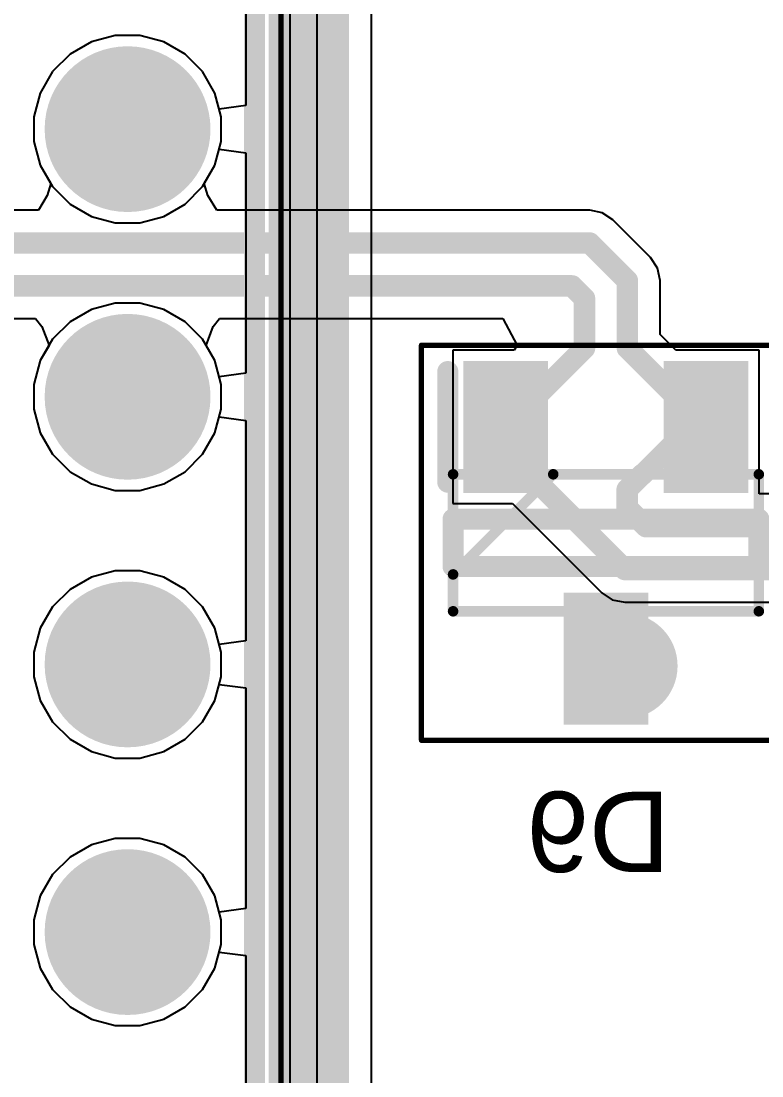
# Model space of a CAD drawing. Header units: inches. Extents: x 2.95 to 6.74, y 1.23 to 4.83.
# Drawn here: x 3.4036 to 3.6802, y 2.4478 to 2.8419 of the extents above; entities that cross this region are included whole.
import ezdxf

# ---------------------------------------------------------------- set-up
doc = ezdxf.new("R2010")
doc.units = ezdxf.units.IN
doc.header["$MEASUREMENT"] = 0
for name, color, linetype in [('Bottom 3D Body', 56, 'Continuous'), ('Bottom Layer', 5, 'Continuous'), ('Bottom Overlay', 54, 'Continuous'), ('Bottom Paste', 16, 'Continuous'), ('Bottom Solder', 6, 'Continuous'), ('GND', 76, 'Continuous'), ('Mechanical 15', 56, 'Continuous'), ('Multi-Layer', 9, 'Continuous'), ('Pad Holes', 156, 'Continuous'), ('PWR', 16, 'Continuous'), ('Top 3D Body', 56, 'Continuous'), ('Top Layer', 1, 'Continuous'), ('Top Overlay', 2, 'Continuous'), ('Top Solder', 216, 'Continuous'), ('Via Holes', 16, 'Continuous')]:
    doc.layers.add(name, color=color, linetype=linetype)
doc.styles.add('Arial', font='', dxfattribs={"height": 0.2})
doc.styles.get('Arial').set_extended_font_data('Arial')

# ---------------------------------------------------------------- blocks, each defined once
blk = doc.blocks.new('SAMTEC_ESQ_126_39_G_D_5')
at = {"layer": 'Bottom Layer'}
h = blk.add_hatch(color=5, dxfattribs=at)
edge = h.paths.add_edge_path()
edge.add_arc((-1, 0.1), 0.02697, 0, 360)
h = blk.add_hatch(color=5, dxfattribs=at)
edge = h.paths.add_edge_path()
edge.add_arc((-0.9, 0.1), 0.02697, 0, 360)
h = blk.add_hatch(color=5, dxfattribs=at)
edge = h.paths.add_edge_path()
edge.add_arc((-0.8, 0.1), 0.02697, 0, 360)
h = blk.add_hatch(color=5, dxfattribs=at)
edge = h.paths.add_edge_path()
edge.add_arc((-0.7, 0.1), 0.02697, 0, 360)
at = {"layer": 'Bottom Solder'}
h = blk.add_hatch(color=6, dxfattribs=at)
edge = h.paths.add_edge_path()
edge.add_arc((-1, 0.1), 0.03097, 0, 360)
h = blk.add_hatch(color=6, dxfattribs=at)
edge = h.paths.add_edge_path()
edge.add_arc((-0.9, 0.1), 0.03097, 0, 360)
h = blk.add_hatch(color=6, dxfattribs=at)
edge = h.paths.add_edge_path()
edge.add_arc((-0.8, 0.1), 0.03097, 0, 360)
h = blk.add_hatch(color=6, dxfattribs=at)
edge = h.paths.add_edge_path()
edge.add_arc((-0.7, 0.1), 0.03097, 0, 360)
at = {"layer": 'GND'}
h = blk.add_hatch(color=76, dxfattribs=at)
edge = h.paths.add_edge_path()
edge.add_arc((-1, 0.1), 0.03008, 0, 360)
h = blk.add_hatch(color=76, dxfattribs=at)
edge = h.paths.add_edge_path()
edge.add_arc((-0.9, 0.1), 0.03008, 0, 360)
h = blk.add_hatch(color=76, dxfattribs=at)
edge = h.paths.add_edge_path()
edge.add_arc((-0.8, 0.1), 0.03008, 0, 360)
h = blk.add_hatch(color=76, dxfattribs=at)
edge = h.paths.add_edge_path()
edge.add_arc((-0.7, 0.1), 0.03008, 0, 360)
at = {"layer": 'Multi-Layer'}
h = blk.add_hatch(color=9, dxfattribs=at)
edge = h.paths.add_edge_path()
edge.add_arc((-1, 0.1), 0.02697, 0, 360)
h = blk.add_hatch(color=9, dxfattribs=at)
edge = h.paths.add_edge_path()
edge.add_arc((-0.9, 0.1), 0.02697, 0, 360)
h = blk.add_hatch(color=9, dxfattribs=at)
edge = h.paths.add_edge_path()
edge.add_arc((-0.8, 0.1), 0.02697, 0, 360)
h = blk.add_hatch(color=9, dxfattribs=at)
edge = h.paths.add_edge_path()
edge.add_arc((-0.7, 0.1), 0.02697, 0, 360)
at = {"layer": 'Pad Holes'}
h = blk.add_hatch(color=7, dxfattribs=at)
edge = h.paths.add_edge_path()
edge.add_arc((-1, 0.1), 0.02008, 0, 360)
h = blk.add_hatch(color=7, dxfattribs=at)
edge = h.paths.add_edge_path()
edge.add_arc((-0.9, 0.1), 0.02008, 0, 360)
h = blk.add_hatch(color=7, dxfattribs=at)
edge = h.paths.add_edge_path()
edge.add_arc((-0.8, 0.1), 0.02008, 0, 360)
h = blk.add_hatch(color=7, dxfattribs=at)
edge = h.paths.add_edge_path()
edge.add_arc((-0.7, 0.1), 0.02008, 0, 360)
at = {"layer": 'PWR'}
h = blk.add_hatch(color=16, dxfattribs=at)
edge = h.paths.add_edge_path()
edge.add_arc((-1, 0.1), 0.03008, 0, 360)
h = blk.add_hatch(color=16, dxfattribs=at)
edge = h.paths.add_edge_path()
edge.add_arc((-0.9, 0.1), 0.03008, 0, 360)
h = blk.add_hatch(color=16, dxfattribs=at)
edge = h.paths.add_edge_path()
edge.add_arc((-0.8, 0.1), 0.03008, 0, 360)
h = blk.add_hatch(color=16, dxfattribs=at)
edge = h.paths.add_edge_path()
edge.add_arc((-0.7, 0.1), 0.03008, 0, 360)
at = {"layer": 'Top Layer'}
h = blk.add_hatch(color=1, dxfattribs=at)
edge = h.paths.add_edge_path()
edge.add_arc((-1, 0.1), 0.02697, 0, 360)
h = blk.add_hatch(color=1, dxfattribs=at)
edge = h.paths.add_edge_path()
edge.add_arc((-0.9, 0.1), 0.02697, 0, 360)
h = blk.add_hatch(color=1, dxfattribs=at)
edge = h.paths.add_edge_path()
edge.add_arc((-0.8, 0.1), 0.02697, 0, 360)
h = blk.add_hatch(color=1, dxfattribs=at)
edge = h.paths.add_edge_path()
edge.add_arc((-0.7, 0.1), 0.02697, 0, 360)
at = {"layer": 'Top Solder'}
h = blk.add_hatch(color=216, dxfattribs=at)
edge = h.paths.add_edge_path()
edge.add_arc((-1, 0.1), 0.03097, 0, 360)
h = blk.add_hatch(color=216, dxfattribs=at)
edge = h.paths.add_edge_path()
edge.add_arc((-0.9, 0.1), 0.03097, 0, 360)
h = blk.add_hatch(color=216, dxfattribs=at)
edge = h.paths.add_edge_path()
edge.add_arc((-0.8, 0.1), 0.03097, 0, 360)
h = blk.add_hatch(color=216, dxfattribs=at)
edge = h.paths.add_edge_path()
edge.add_arc((-0.7, 0.1), 0.03097, 0, 360)
at = {"layer": 'Mechanical 15'}
blk.add_lwpolyline([(0.06988, 0.15728, 0.00197, 0.00197, 0), (-2.56988, 0.15728, 0.00197, 0.00197, 0)], format="xyseb", dxfattribs=at)
at = {"layer": 'Top 3D Body'}
blk.add_lwpolyline([(0.06004, 0.14744, 0.00394, 0.00394, 0), (-2.56004, 0.14744, 0.00394, 0.00394, 0)], format="xyseb", dxfattribs=at)
blk.add_lwpolyline([(0.06004, 0.14744, 0.00394, 0.00394, 0), (-2.56004, 0.14744, 0.00394, 0.00394, 0)], format="xyseb", dxfattribs=at)
at = {"layer": 'Top Overlay'}
blk.add_lwpolyline([(0.06004, 0.14744, 0.00787, 0.00787, 0), (-2.56004, 0.14744, 0.00787, 0.00787, 0)], format="xyseb", dxfattribs=at)
blk = doc.blocks.new('SOT95P230X110_3N_B_108')
at = {"layer": 'Bottom Layer'}
for points in [[(-0.06398, 0.04921), (-0.02264, 0.04921), (-0.02264, 0.02559), (-0.06398, 0.02559)], [(0.02264, 0.01181), (0.06398, 0.01181), (0.06398, -0.01181), (0.02264, -0.01181)], [(-0.06398, -0.02559), (-0.02264, -0.02559), (-0.02264, -0.04921), (-0.06398, -0.04921)]]:
    blk.add_hatch(color=5, dxfattribs=at).paths.add_polyline_path(points)
at = {"layer": 'Bottom Paste'}
for points in [[(-0.06398, 0.04921), (-0.02264, 0.04921), (-0.02264, 0.02559), (-0.06398, 0.02559)], [(0.02264, 0.01181), (0.06398, 0.01181), (0.06398, -0.01181), (0.02264, -0.01181)], [(-0.06398, -0.02559), (-0.02264, -0.02559), (-0.02264, -0.04921), (-0.06398, -0.04921)]]:
    blk.add_hatch(color=16, dxfattribs=at).paths.add_polyline_path(points)
at = {"layer": 'Bottom Solder'}
for points in [[(-0.06798, 0.05321), (-0.01864, 0.05321), (-0.01864, 0.02159), (-0.06798, 0.02159)], [(0.01864, 0.01581), (0.06798, 0.01581), (0.06798, -0.01581), (0.01864, -0.01581)], [(-0.06798, -0.02159), (-0.01864, -0.02159), (-0.01864, -0.05321), (-0.06798, -0.05321)]]:
    blk.add_hatch(color=6, dxfattribs=at).paths.add_polyline_path(points)
at = {"layer": 'Bottom 3D Body'}
for points in [[(-0.02559, -0.05709, 0.00394, 0.00394, 0), (-0.02559, 0.05709, 0.00394, 0.00394, 0)], [(0.02559, 0.05709, 0.00394, 0.00394, 0), (-0.02559, 0.05709, 0.00394, 0.00394, 0)], [(0.02559, -0.05709, 0.00394, 0.00394, 0), (0.02559, 0.05709, 0.00394, 0.00394, 0)], [(0.01181, -0.05709, 0.00394, 0.00394, 0), (-0.02559, -0.01969, 0.00394, 0.00394, 0)], [(0.02559, -0.05709, 0.00394, 0.00394, 0), (-0.02559, -0.05709, 0.00394, 0.00394, 0)]]:
    blk.add_lwpolyline(points, format="xyseb", dxfattribs=at)
for points in [[(-0.02657, 0.05709, 0.00197, 0.00197, 1), (-0.02461, 0.05709, 0.00197, 0.00197, 1)], [(-0.02657, 0.05709, 0.00197, 0.00197, 1), (-0.02461, 0.05709, 0.00197, 0.00197, 1)], [(0.02461, 0.05709, 0.00197, 0.00197, 1), (0.02657, 0.05709, 0.00197, 0.00197, 1)], [(0.02461, 0.05709, 0.00197, 0.00197, 1), (0.02657, 0.05709, 0.00197, 0.00197, 1)], [(-0.02657, -0.01969, 0.00197, 0.00197, 1), (-0.02461, -0.01969, 0.00197, 0.00197, 1)], [(-0.02657, -0.05709, 0.00197, 0.00197, 1), (-0.02461, -0.05709, 0.00197, 0.00197, 1)], [(-0.02657, -0.05709, 0.00197, 0.00197, 1), (-0.02461, -0.05709, 0.00197, 0.00197, 1)], [(0.01083, -0.05709, 0.00197, 0.00197, 1), (0.0128, -0.05709, 0.00197, 0.00197, 1)], [(0.02461, -0.05709, 0.00197, 0.00197, 1), (0.02657, -0.05709, 0.00197, 0.00197, 1)], [(0.02461, -0.05709, 0.00197, 0.00197, 1), (0.02657, -0.05709, 0.00197, 0.00197, 1)]]:
    blk.add_lwpolyline(points, format="xyseb", close=True, dxfattribs=at)
at = {"layer": 'Bottom Overlay'}
for points in [[(-0.00886, -0.05709, 0.00787, 0.00787, 0), (-0.00886, 0.05709, 0.00787, 0.00787, 0)], [(0.00886, 0.05709, 0.00787, 0.00787, 0), (-0.00886, 0.05709, 0.00787, 0.00787, 0)], [(0.00886, -0.05709, 0.00787, 0.00787, 0), (0.00886, 0.05709, 0.00787, 0.00787, 0)], [(-0.02264, -0.05906, 0.00787, 0.00787, 0), (-0.06398, -0.05906, 0.00787, 0.00787, 0)], [(0.00886, -0.05709, 0.00787, 0.00787, 0), (-0.00886, -0.05709, 0.00787, 0.00787, 0)]]:
    blk.add_lwpolyline(points, format="xyseb", dxfattribs=at)
for points in [[(-0.01083, 0.05709, 0.00394, 0.00394, 1), (-0.00689, 0.05709, 0.00394, 0.00394, 1)], [(-0.01083, 0.05709, 0.00394, 0.00394, 1), (-0.00689, 0.05709, 0.00394, 0.00394, 1)], [(0.00689, 0.05709, 0.00394, 0.00394, 1), (0.01083, 0.05709, 0.00394, 0.00394, 1)], [(0.00689, 0.05709, 0.00394, 0.00394, 1), (0.01083, 0.05709, 0.00394, 0.00394, 1)], [(-0.06594, -0.05906, 0.00394, 0.00394, 1), (-0.06201, -0.05906, 0.00394, 0.00394, 1)], [(-0.02461, -0.05906, 0.00394, 0.00394, 1), (-0.02067, -0.05906, 0.00394, 0.00394, 1)], [(-0.01083, -0.05709, 0.00394, 0.00394, 1), (-0.00689, -0.05709, 0.00394, 0.00394, 1)], [(-0.01083, -0.05709, 0.00394, 0.00394, 1), (-0.00689, -0.05709, 0.00394, 0.00394, 1)], [(0.00689, -0.05709, 0.00394, 0.00394, 1), (0.01083, -0.05709, 0.00394, 0.00394, 1)], [(0.00689, -0.05709, 0.00394, 0.00394, 1), (0.01083, -0.05709, 0.00394, 0.00394, 1)]]:
    blk.add_lwpolyline(points, format="xyseb", close=True, dxfattribs=at)
at = {"layer": 'Mechanical 15'}
for points in [[(-0.07382, -0.0689, 0.00197, 0.00197, 0), (-0.07382, 0.0689, 0.00197, 0.00197, 0)], [(0.07382, 0.0689, 0.00197, 0.00197, 0), (-0.07382, 0.0689, 0.00197, 0.00197, 0)], [(0.07382, -0.0689, 0.00197, 0.00197, 0), (0.07382, 0.0689, 0.00197, 0.00197, 0)], [(0.07382, -0.0689, 0.00197, 0.00197, 0), (-0.07382, -0.0689, 0.00197, 0.00197, 0)]]:
    blk.add_lwpolyline(points, format="xyseb", dxfattribs=at)
for points in [[(-0.07431, 0.0689, 0.000984, 0.000984, 1), (-0.07333, 0.0689, 0.000984, 0.000984, 1)], [(-0.07431, 0.0689, 0.000984, 0.000984, 1), (-0.07333, 0.0689, 0.000984, 0.000984, 1)], [(0.07333, 0.0689, 0.000984, 0.000984, 1), (0.07431, 0.0689, 0.000984, 0.000984, 1)], [(0.07333, 0.0689, 0.000984, 0.000984, 1), (0.07431, 0.0689, 0.000984, 0.000984, 1)], [(-0.07431, -0.0689, 0.000984, 0.000984, 1), (-0.07333, -0.0689, 0.000984, 0.000984, 1)], [(-0.07431, -0.0689, 0.000984, 0.000984, 1), (-0.07333, -0.0689, 0.000984, 0.000984, 1)], [(0.07333, -0.0689, 0.000984, 0.000984, 1), (0.07431, -0.0689, 0.000984, 0.000984, 1)], [(0.07333, -0.0689, 0.000984, 0.000984, 1), (0.07431, -0.0689, 0.000984, 0.000984, 1)]]:
    blk.add_lwpolyline(points, format="xyseb", close=True, dxfattribs=at)

msp = doc.modelspace()

# ---------------------------------------------------------------- hatches: boundary and pattern name
at = {"layer": 'Bottom Layer'}
h = msp.add_hatch(color=5, dxfattribs=at)
edge = h.paths.add_edge_path()
edge.add_arc((3.629, 2.601), 0.01575, 0, 360)
at = {"layer": 'Bottom Solder'}
h = msp.add_hatch(color=6, dxfattribs=at)
edge = h.paths.add_edge_path()
edge.add_arc((3.629, 2.601), 0.01975, 0, 360)
at = {"layer": 'PWR'}
h = msp.add_hatch(color=16, dxfattribs=at)
edge = h.paths.add_edge_path()
edge.add_arc((3.629, 2.601), 0.01775, 0, 360)
at = {"layer": 'Top Layer'}
h = msp.add_hatch(color=1, dxfattribs=at)
edge = h.paths.add_edge_path()
edge.add_arc((3.629, 2.601), 0.01575, 0, 360)
at = {"layer": 'Top Solder'}
h = msp.add_hatch(color=216, dxfattribs=at)
edge = h.paths.add_edge_path()
edge.add_arc((3.629, 2.601), 0.01975, 0, 360)
at = {"layer": 'Via Holes'}
h = msp.add_hatch(color=7, dxfattribs=at)
edge = h.paths.add_edge_path()
edge.add_arc((3.629, 2.601), 0.00775, 0, 360)

# ---------------------------------------------------------------- linework, layer by layer
at = {"layer": 'Bottom Layer'}
for p, q in [((3.42986, 2.83414), (3.42188, 2.82954)), ((3.43875, 2.83652), (3.42986, 2.83414)), ((3.44796, 2.83652), (3.43875, 2.83652)), ((3.45685, 2.83414), (3.44796, 2.83652)), ((3.46482, 2.82954), (3.45685, 2.83414)), ((3.42188, 2.82954), (3.41537, 2.82303)), ((3.47133, 2.82303), (3.46482, 2.82954)), ((3.41537, 2.82303), (3.41077, 2.81505)), ((3.47594, 2.81505), (3.47133, 2.82303)), ((3.41077, 2.81505), (3.40838, 2.80616)), ((3.47832, 2.80616), (3.47594, 2.81505)), ((3.40838, 2.80616), (3.40838, 2.79695)), ((3.47832, 2.79695), (3.47832, 2.80616)), ((3.40838, 2.79695), (3.41077, 2.78806)), ((3.47594, 2.78806), (3.47832, 2.79695)), ((3.41077, 2.78806), (3.41471, 2.78124)), ((3.472, 2.78124), (3.47594, 2.78806)), ((3.41471, 2.78124), (3.41336, 2.77673)), ((3.47334, 2.77673), (3.472, 2.78124)), ((3.41336, 2.77673), (3.41008, 2.77124)), ((3.47663, 2.77124), (3.47334, 2.77673)), ((3.41008, 2.77124), (3.37663, 2.77124)), ((3.61594, 2.77124), (3.47663, 2.77124)), ((3.62062, 2.7703), (3.61594, 2.77124)), ((3.62459, 2.76765), (3.62062, 2.7703)), ((3.63865, 2.75359), (3.62459, 2.76765)), ((3.6413, 2.74962), (3.63865, 2.75359)), ((3.64224, 2.74494), (3.6413, 2.74962)), ((3.64224, 2.72478), (3.64224, 2.74494)), ((3.37774, 2.73076), (3.40897, 2.73076)), ((3.40897, 2.73076), (3.41139, 2.72784)), ((3.41139, 2.72784), (3.41407, 2.72076)), ((3.47264, 2.72076), (3.47532, 2.72784)), ((3.47532, 2.72784), (3.47774, 2.73076)), ((3.47774, 2.73076), (3.58352, 2.73076)), ((3.58352, 2.73076), (3.58886, 2.72076)), ((3.64804, 2.71898), (3.64224, 2.72478)), ((3.41407, 2.72076), (3.41077, 2.71505)), ((3.47594, 2.71505), (3.47264, 2.72076)), ((3.58886, 2.72076), (3.58767, 2.71898)), ((3.58767, 2.71898), (3.56479, 2.71898)), ((3.56479, 2.71898), (3.56479, 2.66164)), ((3.67921, 2.71898), (3.64804, 2.71898)), ((3.67921, 2.66524), (3.67921, 2.71898)), ((3.41077, 2.71505), (3.40838, 2.70616)), ((3.47832, 2.70616), (3.47594, 2.71505)), ((3.40838, 2.70616), (3.40838, 2.69695)), ((3.47832, 2.69695), (3.47832, 2.70616)), ((3.40838, 2.69695), (3.41077, 2.68806)), ((3.47594, 2.68806), (3.47832, 2.69695)), ((3.41077, 2.68806), (3.41537, 2.68008)), ((3.47133, 2.68008), (3.47594, 2.68806)), ((3.41537, 2.68008), (3.42188, 2.67357)), ((3.46482, 2.67357), (3.47133, 2.68008)), ((3.42188, 2.67357), (3.42986, 2.66897)), ((3.45685, 2.66897), (3.46482, 2.67357)), ((3.42986, 2.66897), (3.43875, 2.66659)), ((3.44796, 2.66659), (3.45685, 2.66897)), ((3.43875, 2.66659), (3.44796, 2.66659)), ((3.72697, 2.66524), (3.67921, 2.66524)), ((3.56479, 2.66164), (3.58711, 2.66164)), ((3.58711, 2.66164), (3.6204, 2.62835)), ((3.42986, 2.63414), (3.42188, 2.62954)), ((3.43875, 2.63652), (3.42986, 2.63414)), ((3.44796, 2.63652), (3.43875, 2.63652)), ((3.45685, 2.63414), (3.44796, 2.63652)), ((3.46482, 2.62954), (3.45685, 2.63414)), ((3.42188, 2.62954), (3.41537, 2.62303)), ((3.47133, 2.62303), (3.46482, 2.62954)), ((3.6204, 2.62835), (3.62437, 2.6257)), ((3.62437, 2.6257), (3.62905, 2.62476)), ((3.62905, 2.62476), (3.75251, 2.62476)), ((3.41537, 2.62303), (3.41077, 2.61505)), ((3.47594, 2.61505), (3.47133, 2.62303)), ((3.41077, 2.61505), (3.40838, 2.60616)), ((3.47832, 2.60616), (3.47594, 2.61505)), ((3.40838, 2.60616), (3.40838, 2.59695)), ((3.47832, 2.59695), (3.47832, 2.60616)), ((3.40838, 2.59695), (3.41077, 2.58806)), ((3.47594, 2.58806), (3.47832, 2.59695)), ((3.41077, 2.58806), (3.41537, 2.58008)), ((3.47133, 2.58008), (3.47594, 2.58806)), ((3.41537, 2.58008), (3.42188, 2.57357)), ((3.46482, 2.57357), (3.47133, 2.58008)), ((3.42188, 2.57357), (3.42986, 2.56897)), ((3.45685, 2.56897), (3.46482, 2.57357)), ((3.42986, 2.56897), (3.43875, 2.56659)), ((3.43875, 2.56659), (3.44796, 2.56659)), ((3.44796, 2.56659), (3.45685, 2.56897)), ((3.42986, 2.53414), (3.42188, 2.52954)), ((3.43875, 2.53652), (3.42986, 2.53414)), ((3.44796, 2.53652), (3.43875, 2.53652)), ((3.45685, 2.53414), (3.44796, 2.53652)), ((3.46482, 2.52954), (3.45685, 2.53414)), ((3.42188, 2.52954), (3.41537, 2.52303)), ((3.47133, 2.52303), (3.46482, 2.52954)), ((3.41537, 2.52303), (3.41077, 2.51505)), ((3.47594, 2.51505), (3.47133, 2.52303)), ((3.41077, 2.51505), (3.40838, 2.50616)), ((3.47832, 2.50616), (3.47594, 2.51505)), ((3.40838, 2.50616), (3.40838, 2.49695)), ((3.47832, 2.49695), (3.47832, 2.50616)), ((3.40838, 2.49695), (3.41077, 2.48806)), ((3.47594, 2.48806), (3.47832, 2.49695)), ((3.41077, 2.48806), (3.41537, 2.48008)), ((3.47133, 2.48008), (3.47594, 2.48806)), ((3.41537, 2.48008), (3.42188, 2.47357)), ((3.46482, 2.47357), (3.47133, 2.48008)), ((3.42188, 2.47357), (3.42986, 2.46897)), ((3.45685, 2.46897), (3.46482, 2.47357)), ((3.42986, 2.46897), (3.43875, 2.46659)), ((3.44796, 2.46659), (3.45685, 2.46897)), ((3.43875, 2.46659), (3.44796, 2.46659))]:
    msp.add_line(p, q, dxfattribs=at)
for points in [[(3.27491, 2.759, 0.008, 0.008, 0), (3.61594, 2.759, 0.008, 0.008, 0)], [(3.61594, 2.759, 0.008, 0.008, 0), (3.63, 2.74494, 0.008, 0.008, 0)], [(3.2878, 2.743, 0.008, 0.008, 0), (3.60931, 2.743, 0.008, 0.008, 0)], [(3.60931, 2.743, 0.008, 0.008, 0), (3.614, 2.73831, 0.008, 0.008, 0)], [(3.63, 2.71971, 0.008, 0.008, 0), (3.63, 2.74494, 0.008, 0.008, 0)], [(3.614, 2.71971, 0.008, 0.008, 0), (3.614, 2.73831, 0.008, 0.008, 0)], [(3.5846, 2.69031, 0.008, 0.008, 0), (3.614, 2.71971, 0.008, 0.008, 0)], [(3.63, 2.71971, 0.008, 0.008, 0), (3.6594, 2.69031, 0.008, 0.008, 0)], [(3.5846, 2.69031, 0.008, 0.008, 0), (3.5886, 2.68631, 0.008, 0.008, 0)], [(3.6554, 2.68631, 0.008, 0.008, 0), (3.6594, 2.69031, 0.008, 0.008, 0)], [(3.5886, 2.67745, 0.008, 0.008, 0), (3.5886, 2.68631, 0.008, 0.008, 0)], [(3.63578, 2.67258, 0.008, 0.008, 0), (3.6495, 2.68631, 0.008, 0.008, 0)], [(3.6495, 2.68631, 0.008, 0.008, 0), (3.6554, 2.68631, 0.008, 0.008, 0)], [(3.5886, 2.67745, 0.008, 0.008, 0), (3.62905, 2.637, 0.008, 0.008, 0)], [(3.62991, 2.6669, 0.008, 0.008, 0), (3.63559, 2.67258, 0.008, 0.008, 0)], [(3.63559, 2.67258, 0.008, 0.008, 0), (3.63578, 2.67258, 0.008, 0.008, 0)], [(3.62991, 2.66009, 0.008, 0.008, 0), (3.62991, 2.6669, 0.008, 0.008, 0)], [(3.62991, 2.66009, 0.008, 0.008, 0), (3.637, 2.653, 0.008, 0.008, 0)], [(3.637, 2.653, 0.008, 0.008, 0), (3.73415, 2.653, 0.008, 0.008, 0)], [(3.62905, 2.637, 0.008, 0.008, 0), (3.75251, 2.637, 0.008, 0.008, 0)]]:
    msp.add_lwpolyline(points, format="xyseb", dxfattribs=at)
for points in [[(3.61394, 2.759, 0.004, 0.004, 1), (3.61794, 2.759, 0.004, 0.004, 1)], [(3.61394, 2.759, 0.004, 0.004, 1), (3.61794, 2.759, 0.004, 0.004, 1)], [(3.60731, 2.743, 0.004, 0.004, 1), (3.61131, 2.743, 0.004, 0.004, 1)], [(3.60731, 2.743, 0.004, 0.004, 1), (3.61131, 2.743, 0.004, 0.004, 1)], [(3.628, 2.74494, 0.004, 0.004, 1), (3.632, 2.74494, 0.004, 0.004, 1)], [(3.628, 2.74494, 0.004, 0.004, 1), (3.632, 2.74494, 0.004, 0.004, 1)], [(3.612, 2.73831, 0.004, 0.004, 1), (3.616, 2.73831, 0.004, 0.004, 1)], [(3.612, 2.73831, 0.004, 0.004, 1), (3.616, 2.73831, 0.004, 0.004, 1)], [(3.612, 2.71971, 0.004, 0.004, 1), (3.616, 2.71971, 0.004, 0.004, 1)], [(3.612, 2.71971, 0.004, 0.004, 1), (3.616, 2.71971, 0.004, 0.004, 1)], [(3.628, 2.71971, 0.004, 0.004, 1), (3.632, 2.71971, 0.004, 0.004, 1)], [(3.628, 2.71971, 0.004, 0.004, 1), (3.632, 2.71971, 0.004, 0.004, 1)], [(3.5826, 2.69031, 0.004, 0.004, 1), (3.5866, 2.69031, 0.004, 0.004, 1)], [(3.5826, 2.69031, 0.004, 0.004, 1), (3.5866, 2.69031, 0.004, 0.004, 1)], [(3.6574, 2.69031, 0.004, 0.004, 1), (3.6614, 2.69031, 0.004, 0.004, 1)], [(3.6574, 2.69031, 0.004, 0.004, 1), (3.6614, 2.69031, 0.004, 0.004, 1)], [(3.5866, 2.68631, 0.004, 0.004, 1), (3.5906, 2.68631, 0.004, 0.004, 1)], [(3.5866, 2.68631, 0.004, 0.004, 1), (3.5906, 2.68631, 0.004, 0.004, 1)], [(3.6475, 2.68631, 0.004, 0.004, 1), (3.6515, 2.68631, 0.004, 0.004, 1)], [(3.6475, 2.68631, 0.004, 0.004, 1), (3.6515, 2.68631, 0.004, 0.004, 1)], [(3.6534, 2.68631, 0.004, 0.004, 1), (3.6574, 2.68631, 0.004, 0.004, 1)], [(3.6534, 2.68631, 0.004, 0.004, 1), (3.6574, 2.68631, 0.004, 0.004, 1)], [(3.5866, 2.67745, 0.004, 0.004, 1), (3.5906, 2.67745, 0.004, 0.004, 1)], [(3.5866, 2.67745, 0.004, 0.004, 1), (3.5906, 2.67745, 0.004, 0.004, 1)], [(3.63359, 2.67258, 0.004, 0.004, 1), (3.63759, 2.67258, 0.004, 0.004, 1)], [(3.63359, 2.67258, 0.004, 0.004, 1), (3.63759, 2.67258, 0.004, 0.004, 1)], [(3.63378, 2.67258, 0.004, 0.004, 1), (3.63778, 2.67258, 0.004, 0.004, 1)], [(3.63378, 2.67258, 0.004, 0.004, 1), (3.63778, 2.67258, 0.004, 0.004, 1)], [(3.62791, 2.6669, 0.004, 0.004, 1), (3.63191, 2.6669, 0.004, 0.004, 1)], [(3.62791, 2.6669, 0.004, 0.004, 1), (3.63191, 2.6669, 0.004, 0.004, 1)], [(3.62791, 2.66009, 0.004, 0.004, 1), (3.63191, 2.66009, 0.004, 0.004, 1)], [(3.62791, 2.66009, 0.004, 0.004, 1), (3.63191, 2.66009, 0.004, 0.004, 1)], [(3.635, 2.653, 0.004, 0.004, 1), (3.639, 2.653, 0.004, 0.004, 1)], [(3.635, 2.653, 0.004, 0.004, 1), (3.639, 2.653, 0.004, 0.004, 1)], [(3.62705, 2.637, 0.004, 0.004, 1), (3.63105, 2.637, 0.004, 0.004, 1)], [(3.62705, 2.637, 0.004, 0.004, 1), (3.63105, 2.637, 0.004, 0.004, 1)]]:
    msp.add_lwpolyline(points, format="xyseb", close=True, dxfattribs=at)
at = {"layer": 'PWR'}
for p, q in [((3.5039, 2.931), (3.5039, 2.314)), ((3.5141, 2.314), (3.5141, 2.92889))]:
    msp.add_line(p, q, dxfattribs=at)
msp.add_lwpolyline([(3.509, 2.314, 0.01, 0.01, 0), (3.509, 2.931, 0.01, 0.01, 0)], format="xyseb", dxfattribs=at)
at = {"layer": 'Top Layer'}
for p, q in [((3.53445, 1.88763), (3.53445, 3.921)), ((3.48755, 2.89275), (3.48755, 2.81035)), ((3.42986, 2.83414), (3.42188, 2.82954)), ((3.43875, 2.83652), (3.42986, 2.83414)), ((3.44796, 2.83652), (3.43875, 2.83652)), ((3.45685, 2.83414), (3.44796, 2.83652)), ((3.46482, 2.82954), (3.45685, 2.83414)), ((3.42188, 2.82954), (3.41537, 2.82303)), ((3.47133, 2.82303), (3.46482, 2.82954)), ((3.41537, 2.82303), (3.41077, 2.81505)), ((3.47594, 2.81505), (3.47133, 2.82303)), ((3.41077, 2.81505), (3.40838, 2.80616)), ((3.47755, 2.80904), (3.47594, 2.81505)), ((3.48755, 2.81035), (3.47755, 2.80904)), ((3.40838, 2.80616), (3.40838, 2.79695)), ((3.40838, 2.79695), (3.41077, 2.78806)), ((3.47594, 2.78806), (3.47755, 2.79407)), ((3.47755, 2.79407), (3.48755, 2.79275)), ((3.48755, 2.79275), (3.48755, 2.71035)), ((3.41077, 2.78806), (3.41537, 2.78008)), ((3.47133, 2.78008), (3.47594, 2.78806)), ((3.41537, 2.78008), (3.42188, 2.77357)), ((3.46482, 2.77357), (3.47133, 2.78008)), ((3.42188, 2.77357), (3.42986, 2.76897)), ((3.45685, 2.76897), (3.46482, 2.77357)), ((3.42986, 2.76897), (3.43875, 2.76659)), ((3.44796, 2.76659), (3.45685, 2.76897)), ((3.43875, 2.76659), (3.44796, 2.76659)), ((3.43875, 2.73652), (3.42986, 2.73414)), ((3.44796, 2.73652), (3.43875, 2.73652)), ((3.45685, 2.73414), (3.44796, 2.73652)), ((3.42986, 2.73414), (3.42188, 2.72954)), ((3.46482, 2.72954), (3.45685, 2.73414)), ((3.42188, 2.72954), (3.41537, 2.72303)), ((3.47133, 2.72303), (3.46482, 2.72954)), ((3.41537, 2.72303), (3.41077, 2.71505)), ((3.47594, 2.71505), (3.47133, 2.72303)), ((3.41077, 2.71505), (3.40838, 2.70616)), ((3.47755, 2.70904), (3.47594, 2.71505)), ((3.48755, 2.71035), (3.47755, 2.70904)), ((3.40838, 2.70616), (3.40838, 2.69695)), ((3.40838, 2.69695), (3.41077, 2.68806)), ((3.47594, 2.68806), (3.47755, 2.69407)), ((3.47755, 2.69407), (3.48755, 2.69275)), ((3.48755, 2.69275), (3.48755, 2.61035)), ((3.41077, 2.68806), (3.41537, 2.68008)), ((3.47133, 2.68008), (3.47594, 2.68806)), ((3.41537, 2.68008), (3.42188, 2.67357)), ((3.46482, 2.67357), (3.47133, 2.68008)), ((3.42188, 2.67357), (3.42986, 2.66897)), ((3.45685, 2.66897), (3.46482, 2.67357)), ((3.42986, 2.66897), (3.43875, 2.66659)), ((3.44796, 2.66659), (3.45685, 2.66897)), ((3.43875, 2.66659), (3.44796, 2.66659)), ((3.42986, 2.63414), (3.42188, 2.62954)), ((3.43875, 2.63652), (3.42986, 2.63414)), ((3.44796, 2.63652), (3.43875, 2.63652)), ((3.45685, 2.63414), (3.44796, 2.63652)), ((3.46482, 2.62954), (3.45685, 2.63414)), ((3.42188, 2.62954), (3.41537, 2.62303)), ((3.47133, 2.62303), (3.46482, 2.62954)), ((3.41537, 2.62303), (3.41077, 2.61505)), ((3.47594, 2.61505), (3.47133, 2.62303)), ((3.41077, 2.61505), (3.40838, 2.60616)), ((3.47755, 2.60904), (3.47594, 2.61505)), ((3.48755, 2.61035), (3.47755, 2.60904)), ((3.40838, 2.60616), (3.40838, 2.59695)), ((3.40838, 2.59695), (3.41077, 2.58806)), ((3.47594, 2.58806), (3.47755, 2.59407)), ((3.47755, 2.59407), (3.48755, 2.59275)), ((3.48755, 2.59275), (3.48755, 2.51035)), ((3.41077, 2.58806), (3.41537, 2.58008)), ((3.47133, 2.58008), (3.47594, 2.58806)), ((3.41537, 2.58008), (3.42188, 2.57357)), ((3.46482, 2.57357), (3.47133, 2.58008)), ((3.42188, 2.57357), (3.42986, 2.56897)), ((3.45685, 2.56897), (3.46482, 2.57357)), ((3.42986, 2.56897), (3.43875, 2.56659)), ((3.43875, 2.56659), (3.44796, 2.56659)), ((3.44796, 2.56659), (3.45685, 2.56897)), ((3.42986, 2.53414), (3.42188, 2.52954)), ((3.43875, 2.53652), (3.42986, 2.53414)), ((3.44796, 2.53652), (3.43875, 2.53652)), ((3.45685, 2.53414), (3.44796, 2.53652)), ((3.46482, 2.52954), (3.45685, 2.53414)), ((3.42188, 2.52954), (3.41537, 2.52303)), ((3.47133, 2.52303), (3.46482, 2.52954)), ((3.41537, 2.52303), (3.41077, 2.51505)), ((3.47594, 2.51505), (3.47133, 2.52303)), ((3.41077, 2.51505), (3.40838, 2.50616)), ((3.47755, 2.50904), (3.47594, 2.51505)), ((3.48755, 2.51035), (3.47755, 2.50904)), ((3.40838, 2.50616), (3.40838, 2.49695)), ((3.40838, 2.49695), (3.41077, 2.48806)), ((3.47594, 2.48806), (3.47755, 2.49407)), ((3.47755, 2.49407), (3.48755, 2.49275)), ((3.48755, 2.49275), (3.48755, 2.41035)), ((3.41077, 2.48806), (3.41537, 2.48008)), ((3.47133, 2.48008), (3.47594, 2.48806)), ((3.41537, 2.48008), (3.42188, 2.47357)), ((3.46482, 2.47357), (3.47133, 2.48008)), ((3.42188, 2.47357), (3.42986, 2.46897)), ((3.45685, 2.46897), (3.46482, 2.47357)), ((3.42986, 2.46897), (3.43875, 2.46659)), ((3.44796, 2.46659), (3.45685, 2.46897)), ((3.43875, 2.46659), (3.44796, 2.46659))]:
    msp.add_line(p, q, dxfattribs=at)
msp.add_lwpolyline([(3.511, 1.779, 0.03, 0.03, 0), (3.511, 3.921, 0.03, 0.03, 0)], format="xyseb", dxfattribs=at)

# ---------------------------------------------------------------- block references
at = {"rotation": 270}
for name, p in [('SAMTEC_ESQ_126_39_G_D_5', (3.34335, 1.80155)), ('SOT95P230X110_3N_B_108', (3.622, 2.647))]:
    msp.add_blockref(name, p, dxfattribs=at)

# ---------------------------------------------------------------- texts
at = {"layer": 'Bottom Overlay', "style": 'Arial', "text_generation_flag": 2}
msp.add_text('D9', height=0.03, dxfattribs=at).set_placement((3.64599, 2.524))

doc.saveas('drawing.dxf')
